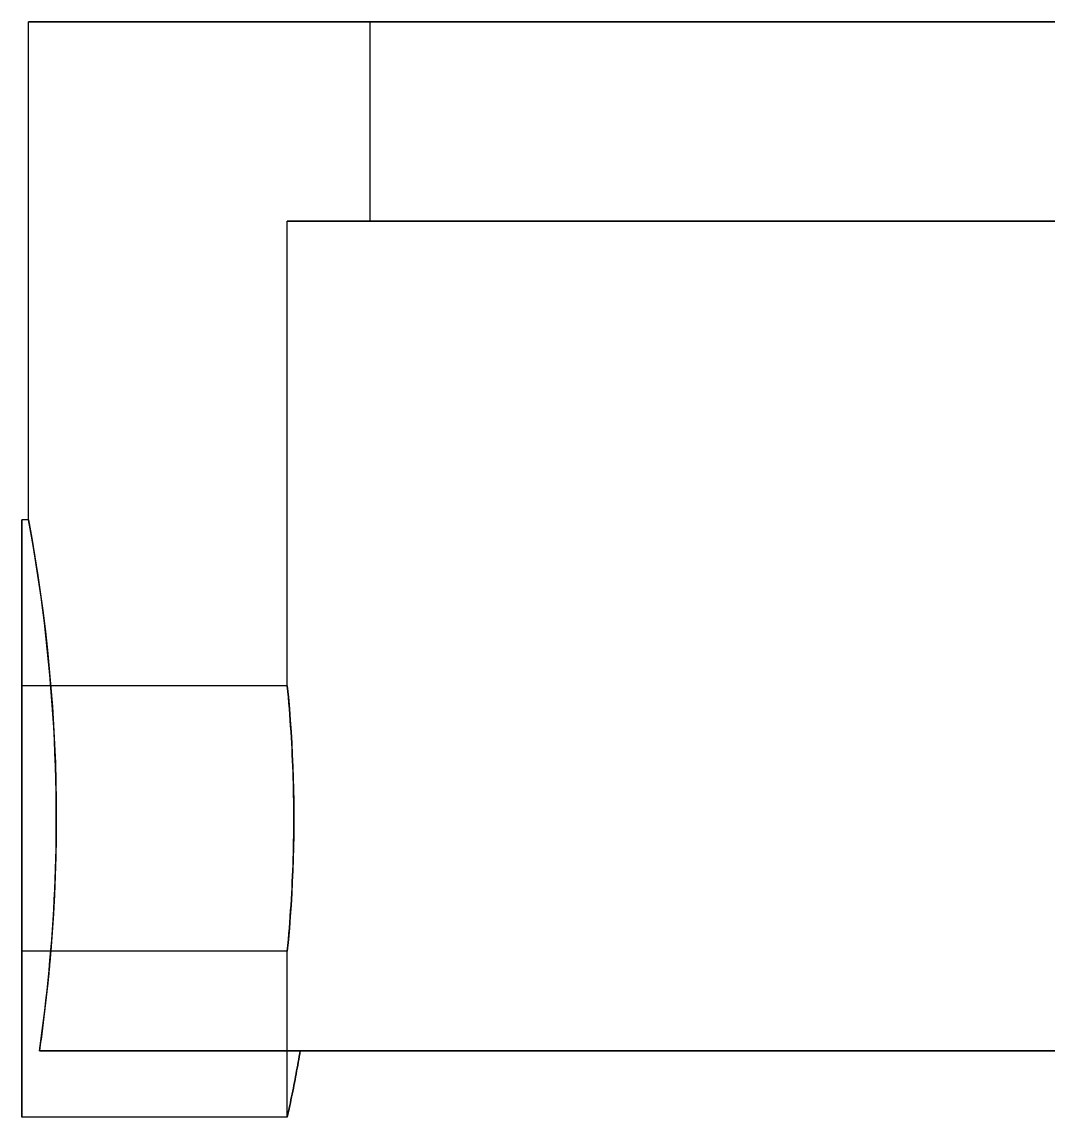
# Model space of a CAD drawing. Header units: millimetres. Extents: x 0 to 258, y -45 to 170.
# Drawn here: x 0 to 30.93, y 4.5 to 37.5 of the extents above; entities that cross this region are included whole.
import ezdxf

# ---------------------------------------------------------------- set-up
doc = ezdxf.new("R2010")
doc.units = ezdxf.units.MM
doc.layers.add('FRONT_HIDDEN', color=8, linetype='CONTINUOUS')
doc.layers.add('FRONT_VISIBLE', color=7, linetype='Continuous')

msp = doc.modelspace()

# ---------------------------------------------------------------- linework, layer by layer
at = {"layer": 'FRONT_HIDDEN'}
for points in [[(97.8, 37.499), (93.557, 37.499), (89.313, 37.499), (85.07, 37.499), (80.826, 37.499), (76.583, 37.499), (72.339, 37.499), (68.096, 37.499), (63.852, 37.499), (59.609, 37.499), (55.365, 37.499), (51.122, 37.499), (46.878, 37.499), (42.635, 37.499), (38.391, 37.499), (34.148, 37.499), (29.904, 37.499), (25.661, 37.499), (21.417, 37.499), (17.174, 37.499), (12.93, 37.499), (8.687, 37.499), (4.443, 37.499), (0.2, 37.499)], [(87.5, 37.499), (84.152, 37.499), (80.804, 37.499), (77.457, 37.499), (74.109, 37.499), (70.761, 37.499), (67.413, 37.499), (64.065, 37.499), (60.717, 37.499), (57.37, 37.499), (54.022, 37.499), (50.674, 37.499), (47.326, 37.499), (43.978, 37.499), (40.63, 37.499), (37.283, 37.499), (33.935, 37.499), (30.587, 37.499), (27.239, 37.499), (23.891, 37.499), (20.543, 37.499), (17.196, 37.499), (13.848, 37.499), (10.5, 37.499)], [(10.5, 37.499), (13.848, 37.499), (17.196, 37.499), (20.543, 37.499), (23.891, 37.499), (27.239, 37.499), (30.587, 37.499), (33.935, 37.499), (37.283, 37.499), (40.63, 37.499), (43.978, 37.499), (47.326, 37.499), (50.674, 37.499), (54.022, 37.499), (57.37, 37.499), (60.717, 37.499), (64.065, 37.499), (67.413, 37.499), (70.761, 37.499), (74.109, 37.499), (77.457, 37.499), (80.804, 37.499), (84.152, 37.499), (87.5, 37.499)], [(10.5, 31.499), (10.5, 37.499)], [(90, 31.499), (86.435, 31.499), (82.87, 31.499), (79.304, 31.499), (75.739, 31.499), (72.174, 31.499), (68.609, 31.499), (65.043, 31.499), (61.478, 31.499), (57.913, 31.499), (54.348, 31.499), (50.783, 31.499), (47.217, 31.499), (43.652, 31.499), (40.087, 31.499), (36.522, 31.499), (32.957, 31.499), (29.391, 31.499), (25.826, 31.499), (22.261, 31.499), (18.696, 31.499), (15.13, 31.499), (11.565, 31.499), (8, 31.499)], [(8, 31.499), (11.565, 31.499), (15.13, 31.499), (18.696, 31.499), (22.261, 31.499), (25.826, 31.499), (29.391, 31.499), (32.957, 31.499), (36.522, 31.499), (40.087, 31.499), (43.652, 31.499), (47.217, 31.499), (50.783, 31.499), (54.348, 31.499), (57.913, 31.499), (61.478, 31.499), (65.043, 31.499), (68.609, 31.499), (72.174, 31.499), (75.739, 31.499), (79.304, 31.499), (82.87, 31.499), (86.435, 31.499), (90, 31.499)], [(8, 17.499), (8, 31.499)], [(87.5, 31.499), (84.152, 31.499), (80.804, 31.499), (77.457, 31.499), (74.109, 31.499), (70.761, 31.499), (67.413, 31.499), (64.065, 31.499), (60.717, 31.499), (57.37, 31.499), (54.022, 31.499), (50.674, 31.499), (47.326, 31.499), (43.978, 31.499), (40.63, 31.499), (37.283, 31.499), (33.935, 31.499), (30.587, 31.499), (27.239, 31.499), (23.891, 31.499), (20.543, 31.499), (17.196, 31.499), (13.848, 31.499), (10.5, 31.499)], [(10.5, 31.499), (13.848, 31.499), (17.196, 31.499), (20.543, 31.499), (23.891, 31.499), (27.239, 31.499), (30.587, 31.499), (33.935, 31.499), (37.283, 31.499), (40.63, 31.499), (43.978, 31.499), (47.326, 31.499), (50.674, 31.499), (54.022, 31.499), (57.37, 31.499), (60.717, 31.499), (64.065, 31.499), (67.413, 31.499), (70.761, 31.499), (74.109, 31.499), (77.457, 31.499), (80.804, 31.499), (84.152, 31.499), (87.5, 31.499)], [(0, 22.499), (0, 21.717), (0, 20.934), (0, 20.152), (0, 19.369), (0, 18.586), (0, 17.804), (0, 17.021), (0, 16.239), (0, 15.456), (0, 14.673), (0, 13.891), (0, 13.108), (0, 12.325), (0, 11.543), (0, 10.76), (0, 9.978), (0, 9.195), (0, 8.412), (0, 7.63), (0, 6.847), (0, 6.065), (0, 5.282), (0, 4.499)], [(0.2, 22.499), (0.3, 21.941), (0.394, 21.381), (0.482, 20.82), (0.563, 20.258), (0.639, 19.696), (0.707, 19.132), (0.77, 18.568), (0.826, 18.003), (0.876, 17.438), (0.919, 16.872), (0.955, 16.305), (0.985, 15.738), (1.008, 15.171), (1.024, 14.604), (1.034, 14.036), (1.037, 13.468), (1.033, 12.901), (1.023, 12.333), (1.006, 11.766), (0.982, 11.199), (0.951, 10.632), (0.914, 10.065), (0.871, 9.499)], [(0, 13.499), (0, 13.673), (0, 13.847), (0, 14.021), (0, 14.195), (0, 14.369), (0, 14.543), (0, 14.717), (0, 14.891), (0, 15.065), (0, 15.239), (0, 15.412), (0, 15.586), (0, 15.76), (0, 15.934), (0, 16.108), (0, 16.282), (0, 16.456), (0, 16.63), (0, 16.804), (0, 16.978), (0, 17.152), (0, 17.325), (0, 17.499)], [(0, 17.499), (0, 17.152), (0, 16.804), (0, 16.456), (0, 16.108), (0, 15.76), (0, 15.412), (0, 15.065), (0, 14.717), (0, 14.369), (0, 14.021), (0, 13.673), (0, 13.325), (0, 12.978), (0, 12.63), (0, 12.282), (0, 11.934), (0, 11.586), (0, 11.239), (0, 10.891), (0, 10.543), (0, 10.195), (0, 9.847), (0, 9.499)], [(8, 17.499), (0, 17.499)], [(8.196, 13.499), (8.195, 13.674), (8.194, 13.848), (8.192, 14.022), (8.19, 14.196), (8.186, 14.37), (8.182, 14.544), (8.177, 14.719), (8.172, 14.893), (8.165, 15.067), (8.158, 15.241), (8.151, 15.415), (8.142, 15.589), (8.133, 15.763), (8.123, 15.937), (8.112, 16.11), (8.101, 16.284), (8.088, 16.458), (8.076, 16.632), (8.062, 16.805), (8.047, 16.979), (8.032, 17.153), (8.017, 17.326), (8, 17.499)], [(8, 17.499), (8.032, 17.153), (8.062, 16.805), (8.088, 16.458), (8.112, 16.11), (8.133, 15.763), (8.151, 15.415), (8.165, 15.067), (8.177, 14.719), (8.186, 14.37), (8.192, 14.022), (8.195, 13.674), (8.195, 13.325), (8.192, 12.977), (8.186, 12.629), (8.177, 12.28), (8.165, 11.932), (8.151, 11.584), (8.133, 11.236), (8.112, 10.888), (8.088, 10.541), (8.062, 10.193), (8.032, 9.846), (8, 9.499)], [(0, 9.499), (0, 9.673), (0, 9.847), (0, 10.021), (0, 10.195), (0, 10.369), (0, 10.543), (0, 10.717), (0, 10.891), (0, 11.065), (0, 11.239), (0, 11.412), (0, 11.586), (0, 11.76), (0, 11.934), (0, 12.108), (0, 12.282), (0, 12.456), (0, 12.63), (0, 12.804), (0, 12.978), (0, 13.152), (0, 13.325), (0, 13.499)], [(8, 9.499), (8.017, 9.673), (8.032, 9.846), (8.047, 10.02), (8.062, 10.193), (8.076, 10.367), (8.088, 10.541), (8.101, 10.715), (8.112, 10.888), (8.123, 11.062), (8.133, 11.236), (8.142, 11.41), (8.151, 11.584), (8.158, 11.758), (8.165, 11.932), (8.172, 12.106), (8.177, 12.28), (8.182, 12.454), (8.186, 12.629), (8.19, 12.803), (8.192, 12.977), (8.194, 13.151), (8.195, 13.325), (8.196, 13.499)], [(8, 9.499), (0, 9.499)], [(0.857, 9.336), (0.854, 9.304), (0.851, 9.273), (0.848, 9.241), (0.846, 9.21), (0.843, 9.178), (0.84, 9.146), (0.837, 9.115), (0.834, 9.083), (0.831, 9.052), (0.828, 9.02), (0.825, 8.988), (0.822, 8.957), (0.819, 8.925), (0.816, 8.894), (0.813, 8.862), (0.81, 8.83), (0.807, 8.799), (0.804, 8.767), (0.801, 8.736), (0.798, 8.704), (0.795, 8.672), (0.792, 8.641), (0.788, 8.609)], [(8, 4.499), (8, 9.499)], [(0.773, 8.457), (0.773, 8.457), (0.773, 8.456), (0.773, 8.456), (0.773, 8.456), (0.773, 8.455), (0.773, 8.455), (0.773, 8.455), (0.772, 8.454), (0.772, 8.454), (0.772, 8.454), (0.772, 8.453), (0.772, 8.453), (0.772, 8.453), (0.772, 8.452), (0.772, 8.452), (0.772, 8.452), (0.772, 8.451), (0.772, 8.451), (0.772, 8.451), (0.772, 8.45), (0.772, 8.45), (0.772, 8.45), (0.772, 8.449)], [(37.457, 6.499), (35.851, 6.499), (34.246, 6.499), (32.64, 6.499), (31.034, 6.499), (29.429, 6.499), (27.823, 6.499), (26.218, 6.499), (24.612, 6.499), (23.007, 6.499), (21.401, 6.499), (19.796, 6.499), (18.19, 6.499), (16.584, 6.499), (14.979, 6.499), (13.373, 6.499), (11.768, 6.499), (10.162, 6.499), (8.557, 6.499), (6.951, 6.499), (5.346, 6.499), (3.74, 6.499), (2.135, 6.499), (0.529, 6.499)], [(8.392, 6.499), (0.529, 6.499)], [(8.392, 6.499), (0.529, 6.499)], [(43.287, 6.499), (41.77, 6.499), (40.253, 6.499), (38.735, 6.499), (37.218, 6.499), (35.701, 6.499), (34.184, 6.499), (32.667, 6.499), (31.15, 6.499), (29.632, 6.499), (28.115, 6.499), (26.598, 6.499), (25.081, 6.499), (23.564, 6.499), (22.047, 6.499), (20.529, 6.499), (19.012, 6.499), (17.495, 6.499), (15.978, 6.499), (14.461, 6.499), (12.944, 6.499), (11.426, 6.499), (9.909, 6.499), (8.392, 6.499)], [(8.392, 6.499), (9.909, 6.499), (11.426, 6.499), (12.944, 6.499), (14.461, 6.499), (15.978, 6.499), (17.495, 6.499), (19.012, 6.499), (20.529, 6.499), (22.047, 6.499), (23.564, 6.499), (25.081, 6.499), (26.598, 6.499), (28.115, 6.499), (29.632, 6.499), (31.15, 6.499), (32.667, 6.499), (34.184, 6.499), (35.701, 6.499), (37.218, 6.499), (38.735, 6.499), (40.253, 6.499), (41.77, 6.499), (43.287, 6.499)]]:
    msp.add_lwpolyline(points, dxfattribs=at)
at = {"layer": 'FRONT_VISIBLE'}
for points in [[(0.2, 37.499), (4.443, 37.499), (8.687, 37.499), (12.93, 37.499), (17.174, 37.499), (21.417, 37.499), (25.661, 37.499), (29.904, 37.499), (34.148, 37.499), (38.391, 37.499), (42.635, 37.499), (46.878, 37.499), (51.122, 37.499), (55.365, 37.499), (59.609, 37.499), (63.852, 37.499), (68.096, 37.499), (72.339, 37.499), (76.583, 37.499), (80.826, 37.499), (85.07, 37.499), (89.313, 37.499), (93.557, 37.499), (97.8, 37.499)], [(0.2, 22.499), (0.2, 37.499)], [(0, 13.499), (0, 13.891), (0, 14.282), (0, 14.673), (0, 15.065), (0, 15.456), (0, 15.847), (0, 16.239), (0, 16.63), (0, 17.021), (0, 17.412), (0, 17.804), (0, 18.195), (0, 18.586), (0, 18.978), (0, 19.369), (0, 19.76), (0, 20.152), (0, 20.543), (0, 20.934), (0, 21.325), (0, 21.717), (0, 22.108), (0, 22.499)], [(0.2, 22.499), (0, 22.499)], [(1.037, 13.499), (1.035, 13.893), (1.031, 14.286), (1.023, 14.68), (1.011, 15.073), (0.997, 15.467), (0.979, 15.86), (0.958, 16.253), (0.934, 16.645), (0.907, 17.038), (0.876, 17.43), (0.843, 17.823), (0.806, 18.214), (0.766, 18.606), (0.723, 18.997), (0.677, 19.388), (0.628, 19.778), (0.576, 20.168), (0.52, 20.558), (0.462, 20.947), (0.401, 21.336), (0.337, 21.724), (0.27, 22.112), (0.2, 22.499)], [(0, 4.499), (0, 4.891), (0, 5.282), (0, 5.673), (0, 6.065), (0, 6.456), (0, 6.847), (0, 7.239), (0, 7.63), (0, 8.021), (0, 8.412), (0, 8.804), (0, 9.195), (0, 9.586), (0, 9.978), (0, 10.369), (0, 10.76), (0, 11.152), (0, 11.543), (0, 11.934), (0, 12.325), (0, 12.717), (0, 13.108), (0, 13.499)], [(0.529, 6.499), (0.572, 6.802), (0.613, 7.104), (0.652, 7.407), (0.689, 7.71), (0.724, 8.014), (0.758, 8.317), (0.79, 8.621), (0.819, 8.925), (0.847, 9.229), (0.873, 9.534), (0.898, 9.838), (0.92, 10.143), (0.94, 10.447), (0.958, 10.752), (0.975, 11.057), (0.99, 11.362), (1.002, 11.667), (1.013, 11.973), (1.022, 12.278), (1.028, 12.583), (1.033, 12.889), (1.036, 13.194), (1.037, 13.499)], [(0.871, 9.499), (0.87, 9.492), (0.869, 9.485), (0.869, 9.478), (0.868, 9.471), (0.868, 9.464), (0.867, 9.457), (0.866, 9.45), (0.866, 9.443), (0.865, 9.435), (0.865, 9.428), (0.864, 9.421), (0.863, 9.414), (0.863, 9.407), (0.862, 9.4), (0.862, 9.393), (0.861, 9.386), (0.86, 9.379), (0.86, 9.372), (0.859, 9.364), (0.859, 9.357), (0.858, 9.35), (0.857, 9.343), (0.857, 9.336)], [(0.788, 8.609), (0.788, 8.603), (0.787, 8.596), (0.786, 8.589), (0.786, 8.583), (0.785, 8.576), (0.784, 8.57), (0.784, 8.563), (0.783, 8.556), (0.782, 8.55), (0.782, 8.543), (0.781, 8.536), (0.78, 8.53), (0.78, 8.523), (0.779, 8.517), (0.778, 8.51), (0.778, 8.503), (0.777, 8.497), (0.776, 8.49), (0.776, 8.484), (0.775, 8.477), (0.774, 8.47), (0.773, 8.464), (0.773, 8.457)], [(0.772, 8.449), (0.763, 8.364), (0.754, 8.279), (0.745, 8.194), (0.735, 8.11), (0.726, 8.025), (0.716, 7.94), (0.706, 7.855), (0.696, 7.77), (0.686, 7.685), (0.676, 7.6), (0.665, 7.516), (0.655, 7.431), (0.644, 7.346), (0.633, 7.261), (0.622, 7.177), (0.611, 7.092), (0.6, 7.007), (0.588, 6.922), (0.577, 6.838), (0.565, 6.753), (0.553, 6.669), (0.541, 6.584), (0.529, 6.499)], [(0.529, 6.499), (2.135, 6.499), (3.74, 6.499), (5.346, 6.499), (6.951, 6.499), (8.557, 6.499), (10.162, 6.499), (11.768, 6.499), (13.373, 6.499), (14.979, 6.499), (16.584, 6.499), (18.19, 6.499), (19.796, 6.499), (21.401, 6.499), (23.007, 6.499), (24.612, 6.499), (26.218, 6.499), (27.823, 6.499), (29.429, 6.499), (31.034, 6.499), (32.64, 6.499), (34.246, 6.499), (35.851, 6.499), (37.457, 6.499)], [(8.392, 6.499), (8.377, 6.412), (8.362, 6.325), (8.346, 6.238), (8.33, 6.15), (8.315, 6.063), (8.299, 5.976), (8.282, 5.889), (8.266, 5.802), (8.25, 5.715), (8.233, 5.628), (8.216, 5.541), (8.199, 5.454), (8.182, 5.367), (8.164, 5.28), (8.147, 5.193), (8.129, 5.106), (8.111, 5.019), (8.093, 4.933), (8.075, 4.846), (8.056, 4.759), (8.038, 4.673), (8.019, 4.586), (8, 4.499)], [(8, 4.499), (8.019, 4.586), (8.038, 4.673), (8.056, 4.759), (8.075, 4.846), (8.093, 4.933), (8.111, 5.019), (8.129, 5.106), (8.147, 5.193), (8.164, 5.28), (8.182, 5.367), (8.199, 5.454), (8.216, 5.541), (8.233, 5.628), (8.25, 5.715), (8.266, 5.802), (8.282, 5.889), (8.299, 5.976), (8.315, 6.063), (8.33, 6.15), (8.346, 6.238), (8.362, 6.325), (8.377, 6.412), (8.392, 6.499)], [(8, 4.499), (0, 4.499)]]:
    msp.add_lwpolyline(points, dxfattribs=at)

doc.saveas('drawing.dxf')
